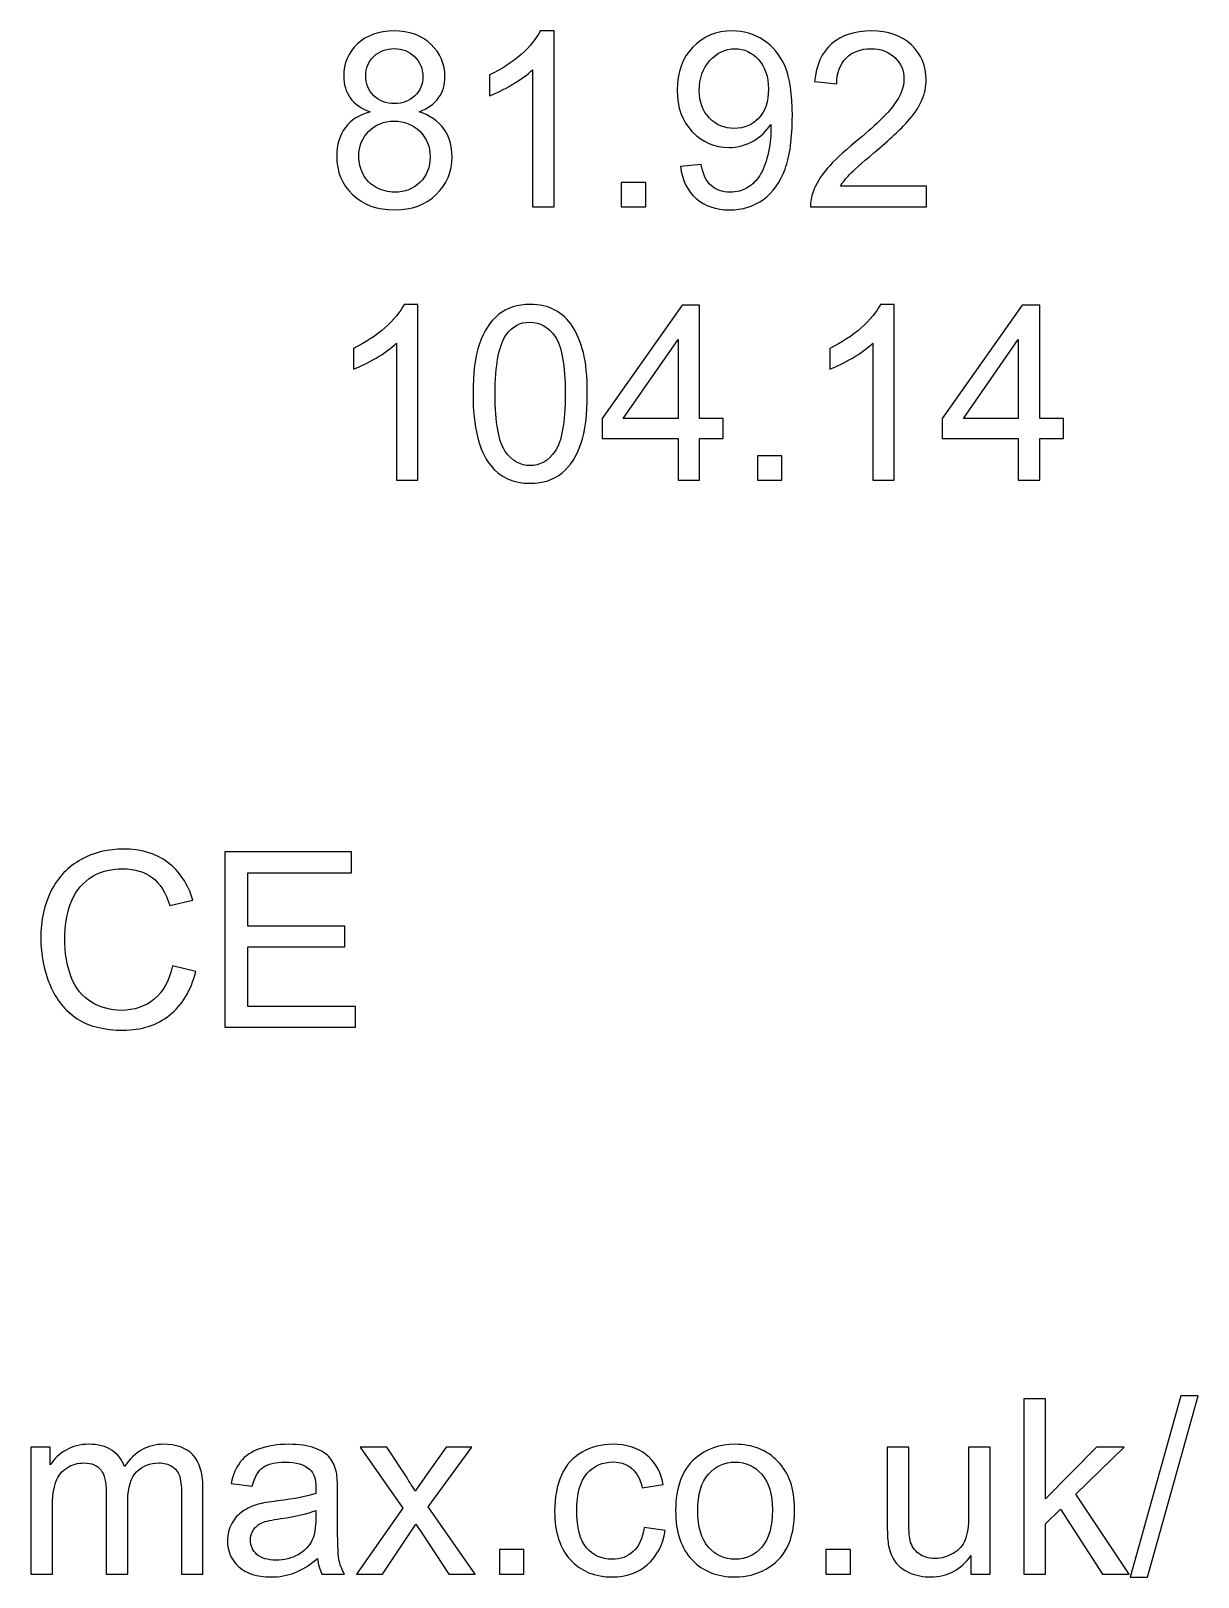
# Model space of a CAD drawing. Header units: centimetres. Extents: x -55.7 to 42.9, y -35.5 to -4.3.
# Drawn here: x -47.17 to -41.12, y -35.23 to -27.2 of the extents above; entities that cross this region are included whole.
import ezdxf

# ---------------------------------------------------------------- set-up
doc = ezdxf.new("R2010")
doc.units = ezdxf.units.CM
doc.header["$MEASUREMENT"] = 0
doc.layers.add('Layer 1', color=7, linetype='Continuous')

msp = doc.modelspace()

# ---------------------------------------------------------------- linework, layer by layer
at = {"layer": 'Layer 1', "color": 250}
for points, knots in [([(-45.41194, -27.62292), (-45.4583, -27.60598), (-45.49259, -27.58185), (-45.51502, -27.55032), (-45.51502, -27.55032), (-45.53725, -27.51899), (-45.54847, -27.48131), (-45.54847, -27.4375), (-45.54847, -27.4375), (-45.54847, -27.37125), (-45.52476, -27.31579), (-45.47713, -27.2707), (-45.47713, -27.2707), (-45.42951, -27.22562), (-45.36643, -27.20297), (-45.28748, -27.20297), (-45.28748, -27.20297), (-45.20811, -27.20297), (-45.14418, -27.22604), (-45.09571, -27.27219), (-45.09571, -27.27219), (-45.04745, -27.31833), (-45.02332, -27.37442), (-45.02332, -27.44067), (-45.02332, -27.44067), (-45.02332, -27.48279), (-45.03433, -27.51941), (-45.05634, -27.55074), (-45.05634, -27.55074), (-45.07857, -27.58185), (-45.11201, -27.60598), (-45.15709, -27.62292), (-45.15709, -27.62292), (-45.10143, -27.64112), (-45.05888, -27.67033), (-45.02967, -27.71097), (-45.02967, -27.71097), (-45.00067, -27.7514), (-44.98607, -27.79987), (-44.98607, -27.85596), (-44.98607, -27.85596), (-44.98607, -27.93386), (-45.01358, -27.99905), (-45.06841, -28.05197), (-45.06841, -28.05197), (-45.12344, -28.10488), (-45.19583, -28.13134), (-45.28558, -28.13134), (-45.28558, -28.13134), (-45.37532, -28.13134), (-45.4475, -28.10488), (-45.50253, -28.05175), (-45.50253, -28.05175), (-45.55757, -27.99863), (-45.58508, -27.93237), (-45.58508, -27.853), (-45.58508, -27.853), (-45.58508, -27.79394), (-45.57006, -27.74441), (-45.54, -27.70441), (-45.54, -27.70441), (-45.51015, -27.66462), (-45.4674, -27.63731), (-45.41194, -27.62292)], [0, 0, 0, 0, 0.0625, 0.0625, 0.0625, 0.0625, 0.125, 0.125, 0.125, 0.125, 0.1875, 0.1875, 0.1875, 0.1875, 0.25, 0.25, 0.25, 0.25, 0.3125, 0.3125, 0.3125, 0.3125, 0.375, 0.375, 0.375, 0.375, 0.4375, 0.4375, 0.4375, 0.4375, 0.5, 0.5, 0.5, 0.5, 0.5625, 0.5625, 0.5625, 0.5625, 0.625, 0.625, 0.625, 0.625, 0.6875, 0.6875, 0.6875, 0.6875, 0.75, 0.75, 0.75, 0.75, 0.8125, 0.8125, 0.8125, 0.8125, 0.875, 0.875, 0.875, 0.875, 0.9375, 0.9375, 0.9375, 0.9375, 1, 1, 1, 1]), ([(-44.45711, -28.11589), (-44.45711, -28.11589), (-44.56866, -28.11589), (-44.56866, -28.11589), (-44.56866, -28.11589), (-44.56866, -28.11589), (-44.56866, -27.40469), (-44.56866, -27.40469), (-44.56866, -27.40469), (-44.59554, -27.4303), (-44.63068, -27.45591), (-44.67428, -27.48152), (-44.67428, -27.48152), (-44.7181, -27.50714), (-44.75726, -27.5264), (-44.79197, -27.5391), (-44.79197, -27.5391), (-44.79197, -27.5391), (-44.79197, -27.43136), (-44.79197, -27.43136), (-44.79197, -27.43136), (-44.72953, -27.40194), (-44.67492, -27.36638), (-44.62814, -27.32468), (-44.62814, -27.32468), (-44.58157, -27.28277), (-44.54834, -27.24234), (-44.52887, -27.20297), (-44.52887, -27.20297), (-44.52887, -27.20297), (-44.45711, -27.20297), (-44.45711, -27.20297), (-44.45711, -27.20297), (-44.45711, -27.20297), (-44.45711, -28.11589), (-44.45711, -28.11589)], [0, 0, 0, 0, 0.1111111, 0.1111111, 0.1111111, 0.1111111, 0.2222222, 0.2222222, 0.2222222, 0.2222222, 0.3333333, 0.3333333, 0.3333333, 0.3333333, 0.4444444, 0.4444444, 0.4444444, 0.4444444, 0.5555556, 0.5555556, 0.5555556, 0.5555556, 0.6666667, 0.6666667, 0.6666667, 0.6666667, 0.7777778, 0.7777778, 0.7777778, 0.7777778, 0.8888889, 0.8888889, 0.8888889, 0.8888889, 1, 1, 1, 1]), ([(-43.80158, -27.9057), (-43.80158, -27.9057), (-43.69427, -27.89576), (-43.69427, -27.89576), (-43.69427, -27.89576), (-43.68517, -27.94613), (-43.66781, -27.98275), (-43.6422, -28.00561), (-43.6422, -28.00561), (-43.61659, -28.02826), (-43.58378, -28.03969), (-43.54356, -28.03969), (-43.54356, -28.03969), (-43.50927, -28.03969), (-43.47921, -28.03186), (-43.45339, -28.01598), (-43.45339, -28.01598), (-43.42757, -28.00032), (-43.4064, -27.97936), (-43.38989, -27.95312), (-43.38989, -27.95312), (-43.37317, -27.92687), (-43.35941, -27.89131), (-43.34819, -27.84686), (-43.34819, -27.84686), (-43.33719, -27.8022), (-43.33147, -27.75669), (-43.33147, -27.71034), (-43.33147, -27.71034), (-43.33147, -27.70547), (-43.33168, -27.69785), (-43.33211, -27.68811), (-43.33211, -27.68811), (-43.35454, -27.72346), (-43.38502, -27.75246), (-43.42355, -27.77447), (-43.42355, -27.77447), (-43.46228, -27.7967), (-43.50419, -27.8077), (-43.54906, -27.8077), (-43.54906, -27.8077), (-43.62442, -27.8077), (-43.68813, -27.7804), (-43.7402, -27.72579), (-43.7402, -27.72579), (-43.79227, -27.67118), (-43.8183, -27.59942), (-43.8183, -27.5101), (-43.8183, -27.5101), (-43.8183, -27.41781), (-43.79121, -27.34373), (-43.73681, -27.28743), (-43.73681, -27.28743), (-43.68241, -27.23112), (-43.61426, -27.20297), (-43.53234, -27.20297), (-43.53234, -27.20297), (-43.47329, -27.20297), (-43.41931, -27.21906), (-43.37021, -27.25081), (-43.37021, -27.25081), (-43.32131, -27.28256), (-43.28406, -27.32807), (-43.25866, -27.38691), (-43.25866, -27.38691), (-43.23326, -27.44575), (-43.22056, -27.53105), (-43.22056, -27.64281), (-43.22056, -27.64281), (-43.22056, -27.75881), (-43.23305, -27.85131), (-43.25823, -27.92031), (-43.25823, -27.92031), (-43.28363, -27.9891), (-43.3211, -28.04138), (-43.37084, -28.07737), (-43.37084, -28.07737), (-43.42079, -28.11335), (-43.479, -28.13134), (-43.5461, -28.13134), (-43.5461, -28.13134), (-43.61722, -28.13134), (-43.67522, -28.11166), (-43.7203, -28.07207), (-43.7203, -28.07207), (-43.76539, -28.0327), (-43.79248, -27.97725), (-43.80158, -27.9057)], [0, 0, 0, 0, 0.0454545, 0.0454545, 0.0454545, 0.0454545, 0.0909091, 0.0909091, 0.0909091, 0.0909091, 0.1363636, 0.1363636, 0.1363636, 0.1363636, 0.1818182, 0.1818182, 0.1818182, 0.1818182, 0.2272727, 0.2272727, 0.2272727, 0.2272727, 0.2727273, 0.2727273, 0.2727273, 0.2727273, 0.3181818, 0.3181818, 0.3181818, 0.3181818, 0.3636364, 0.3636364, 0.3636364, 0.3636364, 0.4090909, 0.4090909, 0.4090909, 0.4090909, 0.4545455, 0.4545455, 0.4545455, 0.4545455, 0.5, 0.5, 0.5, 0.5, 0.5454545, 0.5454545, 0.5454545, 0.5454545, 0.5909091, 0.5909091, 0.5909091, 0.5909091, 0.6363636, 0.6363636, 0.6363636, 0.6363636, 0.6818182, 0.6818182, 0.6818182, 0.6818182, 0.7272727, 0.7272727, 0.7272727, 0.7272727, 0.7727273, 0.7727273, 0.7727273, 0.7727273, 0.8181818, 0.8181818, 0.8181818, 0.8181818, 0.8636364, 0.8636364, 0.8636364, 0.8636364, 0.9090909, 0.9090909, 0.9090909, 0.9090909, 0.9545455, 0.9545455, 0.9545455, 0.9545455, 1, 1, 1, 1]), ([(-42.52523, -28.00857), (-42.52523, -28.00857), (-42.52523, -28.11589), (-42.52523, -28.11589), (-42.52523, -28.11589), (-42.52523, -28.11589), (-43.12616, -28.11589), (-43.12616, -28.11589), (-43.12616, -28.11589), (-43.127, -28.08901), (-43.12277, -28.06318), (-43.11324, -28.03842), (-43.11324, -28.03842), (-43.098, -27.99736), (-43.07345, -27.95714), (-43.0398, -27.91735), (-43.0398, -27.91735), (-43.00593, -27.87776), (-42.95725, -27.83183), (-42.89375, -27.77976), (-42.89375, -27.77976), (-42.7949, -27.69869), (-42.72801, -27.63456), (-42.6933, -27.58715), (-42.6933, -27.58715), (-42.65858, -27.53994), (-42.64123, -27.49507), (-42.64123, -27.45295), (-42.64123, -27.45295), (-42.64123, -27.40871), (-42.6571, -27.37146), (-42.68864, -27.34098), (-42.68864, -27.34098), (-42.72039, -27.31071), (-42.76167, -27.29547), (-42.81247, -27.29547), (-42.81247, -27.29547), (-42.86623, -27.29547), (-42.9092, -27.31156), (-42.94137, -27.34394), (-42.94137, -27.34394), (-42.97376, -27.37611), (-42.99005, -27.42078), (-42.99048, -27.47771), (-42.99048, -27.47771), (-42.99048, -27.47771), (-43.1052, -27.46607), (-43.1052, -27.46607), (-43.1052, -27.46607), (-43.09737, -27.38035), (-43.06774, -27.31515), (-43.01651, -27.27028), (-43.01651, -27.27028), (-42.96529, -27.22541), (-42.89629, -27.20297), (-42.80993, -27.20297), (-42.80993, -27.20297), (-42.72272, -27.20297), (-42.65372, -27.22731), (-42.60292, -27.27557), (-42.60292, -27.27557), (-42.5519, -27.32404), (-42.5265, -27.38395), (-42.5265, -27.45549), (-42.5265, -27.45549), (-42.5265, -27.4919), (-42.53391, -27.52767), (-42.54894, -27.5628), (-42.54894, -27.5628), (-42.56376, -27.59794), (-42.58852, -27.63498), (-42.62302, -27.67372), (-42.62302, -27.67372), (-42.65753, -27.71266), (-42.71489, -27.766), (-42.79511, -27.83374), (-42.79511, -27.83374), (-42.862, -27.89004), (-42.90496, -27.92814), (-42.92401, -27.94825), (-42.92401, -27.94825), (-42.94306, -27.96815), (-42.95873, -27.98825), (-42.97122, -28.00857), (-42.97122, -28.00857), (-42.97122, -28.00857), (-42.52523, -28.00857), (-42.52523, -28.00857)], [0, 0, 0, 0, 0.0454545, 0.0454545, 0.0454545, 0.0454545, 0.0909091, 0.0909091, 0.0909091, 0.0909091, 0.1363636, 0.1363636, 0.1363636, 0.1363636, 0.1818182, 0.1818182, 0.1818182, 0.1818182, 0.2272727, 0.2272727, 0.2272727, 0.2272727, 0.2727273, 0.2727273, 0.2727273, 0.2727273, 0.3181818, 0.3181818, 0.3181818, 0.3181818, 0.3636364, 0.3636364, 0.3636364, 0.3636364, 0.4090909, 0.4090909, 0.4090909, 0.4090909, 0.4545455, 0.4545455, 0.4545455, 0.4545455, 0.5, 0.5, 0.5, 0.5, 0.5454545, 0.5454545, 0.5454545, 0.5454545, 0.5909091, 0.5909091, 0.5909091, 0.5909091, 0.6363636, 0.6363636, 0.6363636, 0.6363636, 0.6818182, 0.6818182, 0.6818182, 0.6818182, 0.7272727, 0.7272727, 0.7272727, 0.7272727, 0.7727273, 0.7727273, 0.7727273, 0.7727273, 0.8181818, 0.8181818, 0.8181818, 0.8181818, 0.8636364, 0.8636364, 0.8636364, 0.8636364, 0.9090909, 0.9090909, 0.9090909, 0.9090909, 0.9545455, 0.9545455, 0.9545455, 0.9545455, 1, 1, 1, 1]), ([(-45.43438, -27.43369), (-45.43438, -27.47666), (-45.42041, -27.51179), (-45.39289, -27.5391), (-45.39289, -27.5391), (-45.36516, -27.5664), (-45.32918, -27.58016), (-45.28494, -27.58016), (-45.28494, -27.58016), (-45.24197, -27.58016), (-45.20662, -27.56661), (-45.17911, -27.53952), (-45.17911, -27.53952), (-45.15159, -27.51243), (-45.13804, -27.4792), (-45.13804, -27.44004), (-45.13804, -27.44004), (-45.13804, -27.39897), (-45.15201, -27.36468), (-45.18038, -27.33674), (-45.18038, -27.33674), (-45.20874, -27.3088), (-45.24388, -27.29483), (-45.28621, -27.29483), (-45.28621, -27.29483), (-45.32876, -27.29483), (-45.3641, -27.30859), (-45.39226, -27.33569), (-45.39226, -27.33569), (-45.42041, -27.36299), (-45.43438, -27.3958), (-45.43438, -27.43369)], [0, 0, 0, 0, 0.125, 0.125, 0.125, 0.125, 0.25, 0.25, 0.25, 0.25, 0.375, 0.375, 0.375, 0.375, 0.5, 0.5, 0.5, 0.5, 0.625, 0.625, 0.625, 0.625, 0.75, 0.75, 0.75, 0.75, 0.875, 0.875, 0.875, 0.875, 1, 1, 1, 1]), ([(-43.34459, -27.50438), (-43.34459, -27.44046), (-43.36153, -27.38945), (-43.39561, -27.35198), (-43.39561, -27.35198), (-43.4299, -27.31431), (-43.47075, -27.29547), (-43.5188, -27.29547), (-43.5188, -27.29547), (-43.56833, -27.29547), (-43.61151, -27.31579), (-43.64834, -27.35622), (-43.64834, -27.35622), (-43.68517, -27.39686), (-43.70358, -27.44935), (-43.70358, -27.5137), (-43.70358, -27.5137), (-43.70358, -27.57169), (-43.68601, -27.61868), (-43.65109, -27.65488), (-43.65109, -27.65488), (-43.61616, -27.69107), (-43.57319, -27.70907), (-43.52197, -27.70907), (-43.52197, -27.70907), (-43.47011, -27.70907), (-43.42778, -27.69107), (-43.39455, -27.65488), (-43.39455, -27.65488), (-43.3611, -27.61868), (-43.34459, -27.56852), (-43.34459, -27.50438)], [0, 0, 0, 0, 0.125, 0.125, 0.125, 0.125, 0.25, 0.25, 0.25, 0.25, 0.375, 0.375, 0.375, 0.375, 0.5, 0.5, 0.5, 0.5, 0.625, 0.625, 0.625, 0.625, 0.75, 0.75, 0.75, 0.75, 0.875, 0.875, 0.875, 0.875, 1, 1, 1, 1]), ([(-45.47036, -27.85363), (-45.47036, -27.88538), (-45.46274, -27.91629), (-45.44771, -27.94592), (-45.44771, -27.94592), (-45.43268, -27.97577), (-45.41025, -27.99884), (-45.3804, -28.01514), (-45.3804, -28.01514), (-45.35056, -28.03143), (-45.3186, -28.03969), (-45.28431, -28.03969), (-45.28431, -28.03969), (-45.23097, -28.03969), (-45.18694, -28.02254), (-45.15223, -27.98804), (-45.15223, -27.98804), (-45.11751, -27.95375), (-45.10016, -27.91015), (-45.10016, -27.85723), (-45.10016, -27.85723), (-45.10016, -27.80347), (-45.11794, -27.75902), (-45.15371, -27.72388), (-45.15371, -27.72388), (-45.18948, -27.68875), (-45.23435, -27.67118), (-45.28812, -27.67118), (-45.28812, -27.67118), (-45.34061, -27.67118), (-45.384, -27.68853), (-45.4185, -27.72325), (-45.4185, -27.72325), (-45.453, -27.75817), (-45.47036, -27.80156), (-45.47036, -27.85363)], [0, 0, 0, 0, 0.1111111, 0.1111111, 0.1111111, 0.1111111, 0.2222222, 0.2222222, 0.2222222, 0.2222222, 0.3333333, 0.3333333, 0.3333333, 0.3333333, 0.4444444, 0.4444444, 0.4444444, 0.4444444, 0.5555556, 0.5555556, 0.5555556, 0.5555556, 0.6666667, 0.6666667, 0.6666667, 0.6666667, 0.7777778, 0.7777778, 0.7777778, 0.7777778, 0.8888889, 0.8888889, 0.8888889, 0.8888889, 1, 1, 1, 1]), ([(-44.1085, -28.11589), (-44.1085, -28.11589), (-44.1085, -27.98868), (-44.1085, -27.98868), (-44.1085, -27.98868), (-44.1085, -27.98868), (-43.98129, -27.98868), (-43.98129, -27.98868), (-43.98129, -27.98868), (-43.98129, -27.98868), (-43.98129, -28.11589), (-43.98129, -28.11589), (-43.98129, -28.11589), (-43.98129, -28.11589), (-44.1085, -28.11589), (-44.1085, -28.11589)], [0, 0, 0, 0, 0.25, 0.25, 0.25, 0.25, 0.5, 0.5, 0.5, 0.5, 0.75, 0.75, 0.75, 0.75, 1, 1, 1, 1]), ([(-45.16344, -29.53469), (-45.16344, -29.53469), (-45.27499, -29.53469), (-45.27499, -29.53469), (-45.27499, -29.53469), (-45.27499, -29.53469), (-45.27499, -28.82349), (-45.27499, -28.82349), (-45.27499, -28.82349), (-45.30187, -28.8491), (-45.33701, -28.87471), (-45.38061, -28.90032), (-45.38061, -28.90032), (-45.42443, -28.92594), (-45.46359, -28.9452), (-45.4983, -28.9579), (-45.4983, -28.9579), (-45.4983, -28.9579), (-45.4983, -28.85016), (-45.4983, -28.85016), (-45.4983, -28.85016), (-45.43586, -28.82074), (-45.38125, -28.78518), (-45.33447, -28.74348), (-45.33447, -28.74348), (-45.2879, -28.70157), (-45.25467, -28.66114), (-45.2352, -28.62177), (-45.2352, -28.62177), (-45.2352, -28.62177), (-45.16344, -28.62177), (-45.16344, -28.62177), (-45.16344, -28.62177), (-45.16344, -28.62177), (-45.16344, -29.53469), (-45.16344, -29.53469)], [0, 0, 0, 0, 0.1111111, 0.1111111, 0.1111111, 0.1111111, 0.2222222, 0.2222222, 0.2222222, 0.2222222, 0.3333333, 0.3333333, 0.3333333, 0.3333333, 0.4444444, 0.4444444, 0.4444444, 0.4444444, 0.5555556, 0.5555556, 0.5555556, 0.5555556, 0.6666667, 0.6666667, 0.6666667, 0.6666667, 0.7777778, 0.7777778, 0.7777778, 0.7777778, 0.8888889, 0.8888889, 0.8888889, 0.8888889, 1, 1, 1, 1]), ([(-44.87748, -29.08638), (-44.87748, -28.97885), (-44.86648, -28.89228), (-44.84425, -28.82688), (-44.84425, -28.82688), (-44.82224, -28.76126), (-44.78922, -28.71067), (-44.74562, -28.67511), (-44.74562, -28.67511), (-44.70201, -28.63955), (-44.64719, -28.62177), (-44.58115, -28.62177), (-44.58115, -28.62177), (-44.53226, -28.62177), (-44.4895, -28.63172), (-44.45267, -28.6514), (-44.45267, -28.6514), (-44.41584, -28.67088), (-44.38557, -28.69924), (-44.36144, -28.73628), (-44.36144, -28.73628), (-44.33752, -28.77332), (-44.31868, -28.81841), (-44.30514, -28.87154), (-44.30514, -28.87154), (-44.29138, -28.92467), (-44.28461, -28.99621), (-44.28461, -29.08638), (-44.28461, -29.08638), (-44.28461, -29.19306), (-44.29561, -29.279), (-44.31741, -29.34461), (-44.31741, -29.34461), (-44.33943, -29.41023), (-44.37224, -29.46082), (-44.41584, -29.49659), (-44.41584, -29.49659), (-44.45944, -29.53236), (-44.51448, -29.55014), (-44.58115, -29.55014), (-44.58115, -29.55014), (-44.66878, -29.55014), (-44.73757, -29.51881), (-44.78753, -29.45595), (-44.78753, -29.45595), (-44.84743, -29.38038), (-44.87748, -29.25698), (-44.87748, -29.08638)], [0, 0, 0, 0, 0.0833333, 0.0833333, 0.0833333, 0.0833333, 0.1666667, 0.1666667, 0.1666667, 0.1666667, 0.25, 0.25, 0.25, 0.25, 0.3333333, 0.3333333, 0.3333333, 0.3333333, 0.4166667, 0.4166667, 0.4166667, 0.4166667, 0.5, 0.5, 0.5, 0.5, 0.5833333, 0.5833333, 0.5833333, 0.5833333, 0.6666667, 0.6666667, 0.6666667, 0.6666667, 0.75, 0.75, 0.75, 0.75, 0.8333333, 0.8333333, 0.8333333, 0.8333333, 0.9166667, 0.9166667, 0.9166667, 0.9166667, 1, 1, 1, 1]), ([(-43.81344, -29.53469), (-43.81344, -29.53469), (-43.81344, -29.3171), (-43.81344, -29.3171), (-43.81344, -29.3171), (-43.81344, -29.3171), (-44.20777, -29.3171), (-44.20777, -29.3171), (-44.20777, -29.3171), (-44.20777, -29.3171), (-44.20777, -29.21465), (-44.20777, -29.21465), (-44.20777, -29.21465), (-44.20777, -29.21465), (-43.79291, -28.62558), (-43.79291, -28.62558), (-43.79291, -28.62558), (-43.79291, -28.62558), (-43.70168, -28.62558), (-43.70168, -28.62558), (-43.70168, -28.62558), (-43.70168, -28.62558), (-43.70168, -29.21465), (-43.70168, -29.21465), (-43.70168, -29.21465), (-43.70168, -29.21465), (-43.57891, -29.21465), (-43.57891, -29.21465), (-43.57891, -29.21465), (-43.57891, -29.21465), (-43.57891, -29.3171), (-43.57891, -29.3171), (-43.57891, -29.3171), (-43.57891, -29.3171), (-43.70168, -29.3171), (-43.70168, -29.3171), (-43.70168, -29.3171), (-43.70168, -29.3171), (-43.70168, -29.53469), (-43.70168, -29.53469), (-43.70168, -29.53469), (-43.70168, -29.53469), (-43.81344, -29.53469), (-43.81344, -29.53469)], [0, 0, 0, 0, 0.0909091, 0.0909091, 0.0909091, 0.0909091, 0.1818182, 0.1818182, 0.1818182, 0.1818182, 0.2727273, 0.2727273, 0.2727273, 0.2727273, 0.3636364, 0.3636364, 0.3636364, 0.3636364, 0.4545455, 0.4545455, 0.4545455, 0.4545455, 0.5454545, 0.5454545, 0.5454545, 0.5454545, 0.6363636, 0.6363636, 0.6363636, 0.6363636, 0.7272727, 0.7272727, 0.7272727, 0.7272727, 0.8181818, 0.8181818, 0.8181818, 0.8181818, 0.9090909, 0.9090909, 0.9090909, 0.9090909, 1, 1, 1, 1]), ([(-42.6916, -29.53469), (-42.6916, -29.53469), (-42.80315, -29.53469), (-42.80315, -29.53469), (-42.80315, -29.53469), (-42.80315, -29.53469), (-42.80315, -28.82349), (-42.80315, -28.82349), (-42.80315, -28.82349), (-42.83003, -28.8491), (-42.86517, -28.87471), (-42.90877, -28.90032), (-42.90877, -28.90032), (-42.95259, -28.92594), (-42.99175, -28.9452), (-43.02646, -28.9579), (-43.02646, -28.9579), (-43.02646, -28.9579), (-43.02646, -28.85016), (-43.02646, -28.85016), (-43.02646, -28.85016), (-42.96402, -28.82074), (-42.90941, -28.78518), (-42.86263, -28.74348), (-42.86263, -28.74348), (-42.81606, -28.70157), (-42.78283, -28.66114), (-42.76336, -28.62177), (-42.76336, -28.62177), (-42.76336, -28.62177), (-42.6916, -28.62177), (-42.6916, -28.62177), (-42.6916, -28.62177), (-42.6916, -28.62177), (-42.6916, -29.53469), (-42.6916, -29.53469)], [0, 0, 0, 0, 0.1111111, 0.1111111, 0.1111111, 0.1111111, 0.2222222, 0.2222222, 0.2222222, 0.2222222, 0.3333333, 0.3333333, 0.3333333, 0.3333333, 0.4444444, 0.4444444, 0.4444444, 0.4444444, 0.5555556, 0.5555556, 0.5555556, 0.5555556, 0.6666667, 0.6666667, 0.6666667, 0.6666667, 0.7777778, 0.7777778, 0.7777778, 0.7777778, 0.8888889, 0.8888889, 0.8888889, 0.8888889, 1, 1, 1, 1]), ([(-42.04793, -29.53469), (-42.04793, -29.53469), (-42.04793, -29.3171), (-42.04793, -29.3171), (-42.04793, -29.3171), (-42.04793, -29.3171), (-42.44226, -29.3171), (-42.44226, -29.3171), (-42.44226, -29.3171), (-42.44226, -29.3171), (-42.44226, -29.21465), (-42.44226, -29.21465), (-42.44226, -29.21465), (-42.44226, -29.21465), (-42.0274, -28.62558), (-42.0274, -28.62558), (-42.0274, -28.62558), (-42.0274, -28.62558), (-41.93617, -28.62558), (-41.93617, -28.62558), (-41.93617, -28.62558), (-41.93617, -28.62558), (-41.93617, -29.21465), (-41.93617, -29.21465), (-41.93617, -29.21465), (-41.93617, -29.21465), (-41.8134, -29.21465), (-41.8134, -29.21465), (-41.8134, -29.21465), (-41.8134, -29.21465), (-41.8134, -29.3171), (-41.8134, -29.3171), (-41.8134, -29.3171), (-41.8134, -29.3171), (-41.93617, -29.3171), (-41.93617, -29.3171), (-41.93617, -29.3171), (-41.93617, -29.3171), (-41.93617, -29.53469), (-41.93617, -29.53469), (-41.93617, -29.53469), (-41.93617, -29.53469), (-42.04793, -29.53469), (-42.04793, -29.53469)], [0, 0, 0, 0, 0.0909091, 0.0909091, 0.0909091, 0.0909091, 0.1818182, 0.1818182, 0.1818182, 0.1818182, 0.2727273, 0.2727273, 0.2727273, 0.2727273, 0.3636364, 0.3636364, 0.3636364, 0.3636364, 0.4545455, 0.4545455, 0.4545455, 0.4545455, 0.5454545, 0.5454545, 0.5454545, 0.5454545, 0.6363636, 0.6363636, 0.6363636, 0.6363636, 0.7272727, 0.7272727, 0.7272727, 0.7272727, 0.8181818, 0.8181818, 0.8181818, 0.8181818, 0.9090909, 0.9090909, 0.9090909, 0.9090909, 1, 1, 1, 1]), ([(-44.76276, -29.08638), (-44.76276, -29.2356), (-44.74519, -29.33488), (-44.71027, -29.38441), (-44.71027, -29.38441), (-44.67534, -29.43372), (-44.63237, -29.45849), (-44.58115, -29.45849), (-44.58115, -29.45849), (-44.52972, -29.45849), (-44.48675, -29.43351), (-44.45182, -29.38398), (-44.45182, -29.38398), (-44.4169, -29.33445), (-44.39933, -29.23518), (-44.39933, -29.08638), (-44.39933, -29.08638), (-44.39933, -28.93673), (-44.4169, -28.83725), (-44.45182, -28.78814), (-44.45182, -28.78814), (-44.48675, -28.73882), (-44.53014, -28.71427), (-44.58221, -28.71427), (-44.58221, -28.71427), (-44.63364, -28.71427), (-44.6745, -28.73607), (-44.70519, -28.77946), (-44.70519, -28.77946), (-44.7435, -28.83471), (-44.76276, -28.93715), (-44.76276, -29.08638)], [0, 0, 0, 0, 0.125, 0.125, 0.125, 0.125, 0.25, 0.25, 0.25, 0.25, 0.375, 0.375, 0.375, 0.375, 0.5, 0.5, 0.5, 0.5, 0.625, 0.625, 0.625, 0.625, 0.75, 0.75, 0.75, 0.75, 0.875, 0.875, 0.875, 0.875, 1, 1, 1, 1]), ([(-43.81344, -29.21465), (-43.81344, -29.21465), (-43.81344, -28.80486), (-43.81344, -28.80486), (-43.81344, -28.80486), (-43.81344, -28.80486), (-44.09792, -29.21465), (-44.09792, -29.21465), (-44.09792, -29.21465), (-44.09792, -29.21465), (-43.81344, -29.21465), (-43.81344, -29.21465)], [0, 0, 0, 0, 0.3333333, 0.3333333, 0.3333333, 0.3333333, 0.6666667, 0.6666667, 0.6666667, 0.6666667, 1, 1, 1, 1]), ([(-42.04793, -29.21465), (-42.04793, -29.21465), (-42.04793, -28.80486), (-42.04793, -28.80486), (-42.04793, -28.80486), (-42.04793, -28.80486), (-42.33241, -29.21465), (-42.33241, -29.21465), (-42.33241, -29.21465), (-42.33241, -29.21465), (-42.04793, -29.21465), (-42.04793, -29.21465)], [0, 0, 0, 0, 0.3333333, 0.3333333, 0.3333333, 0.3333333, 0.6666667, 0.6666667, 0.6666667, 0.6666667, 1, 1, 1, 1]), ([(-43.40217, -29.53469), (-43.40217, -29.53469), (-43.40217, -29.40748), (-43.40217, -29.40748), (-43.40217, -29.40748), (-43.40217, -29.40748), (-43.27496, -29.40748), (-43.27496, -29.40748), (-43.27496, -29.40748), (-43.27496, -29.40748), (-43.27496, -29.53469), (-43.27496, -29.53469), (-43.27496, -29.53469), (-43.27496, -29.53469), (-43.40217, -29.53469), (-43.40217, -29.53469)], [0, 0, 0, 0, 0.25, 0.25, 0.25, 0.25, 0.5, 0.5, 0.5, 0.5, 0.75, 0.75, 0.75, 0.75, 1, 1, 1, 1]), ([(-46.43705, -32.05352), (-46.43705, -32.05352), (-46.31661, -32.084), (-46.31661, -32.084), (-46.31661, -32.084), (-46.3418, -32.18264), (-46.38731, -32.25799), (-46.45271, -32.31006), (-46.45271, -32.31006), (-46.51833, -32.36192), (-46.59834, -32.38774), (-46.69317, -32.38774), (-46.69317, -32.38774), (-46.79117, -32.38774), (-46.87076, -32.36784), (-46.93214, -32.32805), (-46.93214, -32.32805), (-46.99352, -32.28805), (-47.0403, -32.23026), (-47.07226, -32.1547), (-47.07226, -32.1547), (-47.10422, -32.07892), (-47.12031, -31.99764), (-47.12031, -31.91086), (-47.12031, -31.91086), (-47.12031, -31.81624), (-47.10232, -31.73369), (-47.06612, -31.66321), (-47.06612, -31.66321), (-47.02993, -31.59272), (-46.97849, -31.53917), (-46.91161, -31.50255), (-46.91161, -31.50255), (-46.84493, -31.46593), (-46.77148, -31.44773), (-46.69126, -31.44773), (-46.69126, -31.44773), (-46.60025, -31.44773), (-46.52383, -31.4708), (-46.46182, -31.51716), (-46.46182, -31.51716), (-46.3998, -31.56351), (-46.35662, -31.62849), (-46.33228, -31.71252), (-46.33228, -31.71252), (-46.33228, -31.71252), (-46.4506, -31.74046), (-46.4506, -31.74046), (-46.4506, -31.74046), (-46.47176, -31.67421), (-46.50224, -31.62616), (-46.54246, -31.5959), (-46.54246, -31.5959), (-46.58247, -31.56563), (-46.63284, -31.5506), (-46.6938, -31.5506), (-46.6938, -31.5506), (-46.76365, -31.5506), (-46.82186, -31.56732), (-46.86885, -31.60076), (-46.86885, -31.60076), (-46.91584, -31.63442), (-46.94886, -31.67929), (-46.9677, -31.73581), (-46.9677, -31.73581), (-46.98675, -31.79211), (-46.99627, -31.85032), (-46.99627, -31.91022), (-46.99627, -31.91022), (-46.99627, -31.98769), (-46.98506, -32.055), (-46.96262, -32.11279), (-46.96262, -32.11279), (-46.93997, -32.17036), (-46.90505, -32.21354), (-46.85742, -32.24211), (-46.85742, -32.24211), (-46.8098, -32.27069), (-46.75836, -32.28487), (-46.7029, -32.28487), (-46.7029, -32.28487), (-46.63559, -32.28487), (-46.57866, -32.2654), (-46.53188, -32.22666), (-46.53188, -32.22666), (-46.4851, -32.18772), (-46.45356, -32.12993), (-46.43705, -32.05352)], [0, 0, 0, 0, 0.0454545, 0.0454545, 0.0454545, 0.0454545, 0.0909091, 0.0909091, 0.0909091, 0.0909091, 0.1363636, 0.1363636, 0.1363636, 0.1363636, 0.1818182, 0.1818182, 0.1818182, 0.1818182, 0.2272727, 0.2272727, 0.2272727, 0.2272727, 0.2727273, 0.2727273, 0.2727273, 0.2727273, 0.3181818, 0.3181818, 0.3181818, 0.3181818, 0.3636364, 0.3636364, 0.3636364, 0.3636364, 0.4090909, 0.4090909, 0.4090909, 0.4090909, 0.4545455, 0.4545455, 0.4545455, 0.4545455, 0.5, 0.5, 0.5, 0.5, 0.5454545, 0.5454545, 0.5454545, 0.5454545, 0.5909091, 0.5909091, 0.5909091, 0.5909091, 0.6363636, 0.6363636, 0.6363636, 0.6363636, 0.6818182, 0.6818182, 0.6818182, 0.6818182, 0.7272727, 0.7272727, 0.7272727, 0.7272727, 0.7727273, 0.7727273, 0.7727273, 0.7727273, 0.8181818, 0.8181818, 0.8181818, 0.8181818, 0.8636364, 0.8636364, 0.8636364, 0.8636364, 0.9090909, 0.9090909, 0.9090909, 0.9090909, 0.9545455, 0.9545455, 0.9545455, 0.9545455, 1, 1, 1, 1]), ([(-46.16591, -32.37229), (-46.16591, -32.37229), (-46.16591, -31.46318), (-46.16591, -31.46318), (-46.16591, -31.46318), (-46.16591, -31.46318), (-45.50868, -31.46318), (-45.50868, -31.46318), (-45.50868, -31.46318), (-45.50868, -31.46318), (-45.50868, -31.5705), (-45.50868, -31.5705), (-45.50868, -31.5705), (-45.50868, -31.5705), (-46.04568, -31.5705), (-46.04568, -31.5705), (-46.04568, -31.5705), (-46.04568, -31.5705), (-46.04568, -31.84884), (-46.04568, -31.84884), (-46.04568, -31.84884), (-46.04568, -31.84884), (-45.54276, -31.84884), (-45.54276, -31.84884), (-45.54276, -31.84884), (-45.54276, -31.84884), (-45.54276, -31.95552), (-45.54276, -31.95552), (-45.54276, -31.95552), (-45.54276, -31.95552), (-46.04568, -31.95552), (-46.04568, -31.95552), (-46.04568, -31.95552), (-46.04568, -31.95552), (-46.04568, -32.26497), (-46.04568, -32.26497), (-46.04568, -32.26497), (-46.04568, -32.26497), (-45.48752, -32.26497), (-45.48752, -32.26497), (-45.48752, -32.26497), (-45.48752, -32.26497), (-45.48752, -32.37229), (-45.48752, -32.37229), (-45.48752, -32.37229), (-45.48752, -32.37229), (-46.16591, -32.37229), (-46.16591, -32.37229)], [0, 0, 0, 0, 0.0833333, 0.0833333, 0.0833333, 0.0833333, 0.1666667, 0.1666667, 0.1666667, 0.1666667, 0.25, 0.25, 0.25, 0.25, 0.3333333, 0.3333333, 0.3333333, 0.3333333, 0.4166667, 0.4166667, 0.4166667, 0.4166667, 0.5, 0.5, 0.5, 0.5, 0.5833333, 0.5833333, 0.5833333, 0.5833333, 0.6666667, 0.6666667, 0.6666667, 0.6666667, 0.75, 0.75, 0.75, 0.75, 0.8333333, 0.8333333, 0.8333333, 0.8333333, 0.9166667, 0.9166667, 0.9166667, 0.9166667, 1, 1, 1, 1]), ([(-42.01872, -35.20989), (-42.01872, -35.20989), (-42.01872, -34.30078), (-42.01872, -34.30078), (-42.01872, -34.30078), (-42.01872, -34.30078), (-41.90696, -34.30078), (-41.90696, -34.30078), (-41.90696, -34.30078), (-41.90696, -34.30078), (-41.90696, -34.81915), (-41.90696, -34.81915), (-41.90696, -34.81915), (-41.90696, -34.81915), (-41.6428, -34.55139), (-41.6428, -34.55139), (-41.6428, -34.55139), (-41.6428, -34.55139), (-41.49844, -34.55139), (-41.49844, -34.55139), (-41.49844, -34.55139), (-41.49844, -34.55139), (-41.75011, -34.79566), (-41.75011, -34.79566), (-41.75011, -34.79566), (-41.75011, -34.79566), (-41.47283, -35.20989), (-41.47283, -35.20989), (-41.47283, -35.20989), (-41.47283, -35.20989), (-41.61062, -35.20989), (-41.61062, -35.20989), (-41.61062, -35.20989), (-41.61062, -35.20989), (-41.82822, -34.87313), (-41.82822, -34.87313), (-41.82822, -34.87313), (-41.82822, -34.87313), (-41.90696, -34.9489), (-41.90696, -34.9489), (-41.90696, -34.9489), (-41.90696, -34.9489), (-41.90696, -35.20989), (-41.90696, -35.20989), (-41.90696, -35.20989), (-41.90696, -35.20989), (-42.01872, -35.20989), (-42.01872, -35.20989)], [0, 0, 0, 0, 0.0833333, 0.0833333, 0.0833333, 0.0833333, 0.1666667, 0.1666667, 0.1666667, 0.1666667, 0.25, 0.25, 0.25, 0.25, 0.3333333, 0.3333333, 0.3333333, 0.3333333, 0.4166667, 0.4166667, 0.4166667, 0.4166667, 0.5, 0.5, 0.5, 0.5, 0.5833333, 0.5833333, 0.5833333, 0.5833333, 0.6666667, 0.6666667, 0.6666667, 0.6666667, 0.75, 0.75, 0.75, 0.75, 0.8333333, 0.8333333, 0.8333333, 0.8333333, 0.9166667, 0.9166667, 0.9166667, 0.9166667, 1, 1, 1, 1]), ([(-41.46796, -35.22534), (-41.46796, -35.22534), (-41.20443, -34.28533), (-41.20443, -34.28533), (-41.20443, -34.28533), (-41.20443, -34.28533), (-41.11511, -34.28533), (-41.11511, -34.28533), (-41.11511, -34.28533), (-41.11511, -34.28533), (-41.378, -35.22534), (-41.378, -35.22534), (-41.378, -35.22534), (-41.378, -35.22534), (-41.46796, -35.22534), (-41.46796, -35.22534)], [0, 0, 0, 0, 0.25, 0.25, 0.25, 0.25, 0.5, 0.5, 0.5, 0.5, 0.75, 0.75, 0.75, 0.75, 1, 1, 1, 1]), ([(-47.17174, -35.20989), (-47.17174, -35.20989), (-47.17174, -34.55139), (-47.17174, -34.55139), (-47.17174, -34.55139), (-47.17174, -34.55139), (-47.07204, -34.55139), (-47.07204, -34.55139), (-47.07204, -34.55139), (-47.07204, -34.55139), (-47.07204, -34.64368), (-47.07204, -34.64368), (-47.07204, -34.64368), (-47.0513, -34.61151), (-47.02378, -34.58547), (-46.98949, -34.566), (-46.98949, -34.566), (-46.9552, -34.54631), (-46.91605, -34.53637), (-46.87223, -34.53637), (-46.87223, -34.53637), (-46.82355, -34.53637), (-46.78354, -34.54653), (-46.75243, -34.56685), (-46.75243, -34.56685), (-46.7211, -34.58717), (-46.69909, -34.61532), (-46.68639, -34.65172), (-46.68639, -34.65172), (-46.63411, -34.57489), (-46.56637, -34.53637), (-46.48298, -34.53637), (-46.48298, -34.53637), (-46.41757, -34.53637), (-46.36741, -34.55457), (-46.33227, -34.59076), (-46.33227, -34.59076), (-46.29713, -34.62696), (-46.27956, -34.68263), (-46.27956, -34.75777), (-46.27956, -34.75777), (-46.27956, -34.75777), (-46.27956, -35.20989), (-46.27956, -35.20989), (-46.27956, -35.20989), (-46.27956, -35.20989), (-46.39048, -35.20989), (-46.39048, -35.20989), (-46.39048, -35.20989), (-46.39048, -35.20989), (-46.39048, -34.79502), (-46.39048, -34.79502), (-46.39048, -34.79502), (-46.39048, -34.75036), (-46.39408, -34.71819), (-46.40127, -34.6985), (-46.40127, -34.6985), (-46.40868, -34.67903), (-46.4218, -34.66315), (-46.44064, -34.65109), (-46.44064, -34.65109), (-46.45969, -34.63924), (-46.48213, -34.6331), (-46.50774, -34.6331), (-46.50774, -34.6331), (-46.5541, -34.6331), (-46.59241, -34.64855), (-46.6231, -34.67945), (-46.6231, -34.67945), (-46.65358, -34.71014), (-46.66903, -34.75946), (-46.66903, -34.8272), (-46.66903, -34.8272), (-46.66903, -34.8272), (-46.66903, -35.20989), (-46.66903, -35.20989), (-46.66903, -35.20989), (-46.66903, -35.20989), (-46.78058, -35.20989), (-46.78058, -35.20989), (-46.78058, -35.20989), (-46.78058, -35.20989), (-46.78058, -34.78211), (-46.78058, -34.78211), (-46.78058, -34.78211), (-46.78058, -34.73237), (-46.78968, -34.69512), (-46.80788, -34.67035), (-46.80788, -34.67035), (-46.82609, -34.64559), (-46.85572, -34.6331), (-46.89721, -34.6331), (-46.89721, -34.6331), (-46.92853, -34.6331), (-46.95753, -34.64135), (-46.9842, -34.65807), (-46.9842, -34.65807), (-47.01087, -34.67458), (-47.03035, -34.69871), (-47.0422, -34.73046), (-47.0422, -34.73046), (-47.05426, -34.76243), (-47.06019, -34.80836), (-47.06019, -34.86826), (-47.06019, -34.86826), (-47.06019, -34.86826), (-47.06019, -35.20989), (-47.06019, -35.20989), (-47.06019, -35.20989), (-47.06019, -35.20989), (-47.17174, -35.20989), (-47.17174, -35.20989)], [0, 0, 0, 0, 0.0357143, 0.0357143, 0.0357143, 0.0357143, 0.0714286, 0.0714286, 0.0714286, 0.0714286, 0.1071429, 0.1071429, 0.1071429, 0.1071429, 0.1428571, 0.1428571, 0.1428571, 0.1428571, 0.1785714, 0.1785714, 0.1785714, 0.1785714, 0.2142857, 0.2142857, 0.2142857, 0.2142857, 0.25, 0.25, 0.25, 0.25, 0.2857143, 0.2857143, 0.2857143, 0.2857143, 0.3214286, 0.3214286, 0.3214286, 0.3214286, 0.3571429, 0.3571429, 0.3571429, 0.3571429, 0.3928571, 0.3928571, 0.3928571, 0.3928571, 0.4285714, 0.4285714, 0.4285714, 0.4285714, 0.4642857, 0.4642857, 0.4642857, 0.4642857, 0.5, 0.5, 0.5, 0.5, 0.5357143, 0.5357143, 0.5357143, 0.5357143, 0.5714286, 0.5714286, 0.5714286, 0.5714286, 0.6071429, 0.6071429, 0.6071429, 0.6071429, 0.6428571, 0.6428571, 0.6428571, 0.6428571, 0.6785714, 0.6785714, 0.6785714, 0.6785714, 0.7142857, 0.7142857, 0.7142857, 0.7142857, 0.75, 0.75, 0.75, 0.75, 0.7857143, 0.7857143, 0.7857143, 0.7857143, 0.8214286, 0.8214286, 0.8214286, 0.8214286, 0.8571429, 0.8571429, 0.8571429, 0.8571429, 0.8928571, 0.8928571, 0.8928571, 0.8928571, 0.9285714, 0.9285714, 0.9285714, 0.9285714, 0.9642857, 0.9642857, 0.9642857, 0.9642857, 1, 1, 1, 1]), ([(-45.68415, -35.12861), (-45.72563, -35.16375), (-45.76543, -35.18851), (-45.80353, -35.20312), (-45.80353, -35.20312), (-45.84184, -35.21751), (-45.8829, -35.22471), (-45.92672, -35.22471), (-45.92672, -35.22471), (-45.99911, -35.22471), (-46.05456, -35.20714), (-46.09351, -35.17179), (-46.09351, -35.17179), (-46.13224, -35.13644), (-46.15172, -35.09114), (-46.15172, -35.03632), (-46.15172, -35.03632), (-46.15172, -35.00394), (-46.14452, -34.97452), (-46.1297, -34.94785), (-46.1297, -34.94785), (-46.1151, -34.92118), (-46.09584, -34.8998), (-46.07213, -34.88371), (-46.07213, -34.88371), (-46.04821, -34.86762), (-46.02154, -34.85535), (-45.9917, -34.84709), (-45.9917, -34.84709), (-45.9699, -34.84138), (-45.93688, -34.83566), (-45.89264, -34.83037), (-45.89264, -34.83037), (-45.80247, -34.81958), (-45.736, -34.80688), (-45.69346, -34.79185), (-45.69346, -34.79185), (-45.69304, -34.77661), (-45.69282, -34.76687), (-45.69282, -34.76285), (-45.69282, -34.76285), (-45.69282, -34.71734), (-45.70341, -34.68517), (-45.72457, -34.66675), (-45.72457, -34.66675), (-45.75294, -34.64135), (-45.79548, -34.62886), (-45.85157, -34.62886), (-45.85157, -34.62886), (-45.90407, -34.62886), (-45.9428, -34.63797), (-45.96799, -34.65638), (-45.96799, -34.65638), (-45.99297, -34.6748), (-46.01138, -34.70739), (-46.02345, -34.75417), (-46.02345, -34.75417), (-46.02345, -34.75417), (-46.13246, -34.73914), (-46.13246, -34.73914), (-46.13246, -34.73914), (-46.12251, -34.69258), (-46.10621, -34.65469), (-46.08356, -34.62611), (-46.08356, -34.62611), (-46.06091, -34.59733), (-46.02789, -34.5751), (-45.98492, -34.55965), (-45.98492, -34.55965), (-45.94196, -34.5442), (-45.89221, -34.53637), (-45.83549, -34.53637), (-45.83549, -34.53637), (-45.77918, -34.53637), (-45.73368, -34.54314), (-45.69854, -34.55626), (-45.69854, -34.55626), (-45.6634, -34.5696), (-45.63758, -34.58611), (-45.62086, -34.60622), (-45.62086, -34.60622), (-45.60435, -34.62632), (-45.59292, -34.65151), (-45.58614, -34.6822), (-45.58614, -34.6822), (-45.58255, -34.70125), (-45.58064, -34.73554), (-45.58064, -34.78507), (-45.58064, -34.78507), (-45.58064, -34.78507), (-45.58064, -34.93388), (-45.58064, -34.93388), (-45.58064, -34.93388), (-45.58064, -35.0378), (-45.57831, -35.10342), (-45.57344, -35.13073), (-45.57344, -35.13073), (-45.56879, -35.15824), (-45.55926, -35.1847), (-45.54529, -35.20989), (-45.54529, -35.20989), (-45.54529, -35.20989), (-45.66192, -35.20989), (-45.66192, -35.20989), (-45.66192, -35.20989), (-45.67335, -35.18682), (-45.68097, -35.15972), (-45.68415, -35.12861)], [0, 0, 0, 0, 0.037037, 0.037037, 0.037037, 0.037037, 0.0740741, 0.0740741, 0.0740741, 0.0740741, 0.1111111, 0.1111111, 0.1111111, 0.1111111, 0.1481481, 0.1481481, 0.1481481, 0.1481481, 0.1851852, 0.1851852, 0.1851852, 0.1851852, 0.2222222, 0.2222222, 0.2222222, 0.2222222, 0.2592593, 0.2592593, 0.2592593, 0.2592593, 0.2962963, 0.2962963, 0.2962963, 0.2962963, 0.3333333, 0.3333333, 0.3333333, 0.3333333, 0.3703704, 0.3703704, 0.3703704, 0.3703704, 0.4074074, 0.4074074, 0.4074074, 0.4074074, 0.4444444, 0.4444444, 0.4444444, 0.4444444, 0.4814815, 0.4814815, 0.4814815, 0.4814815, 0.5185185, 0.5185185, 0.5185185, 0.5185185, 0.5555556, 0.5555556, 0.5555556, 0.5555556, 0.5925926, 0.5925926, 0.5925926, 0.5925926, 0.6296296, 0.6296296, 0.6296296, 0.6296296, 0.6666667, 0.6666667, 0.6666667, 0.6666667, 0.7037037, 0.7037037, 0.7037037, 0.7037037, 0.7407407, 0.7407407, 0.7407407, 0.7407407, 0.7777778, 0.7777778, 0.7777778, 0.7777778, 0.8148148, 0.8148148, 0.8148148, 0.8148148, 0.8518519, 0.8518519, 0.8518519, 0.8518519, 0.8888889, 0.8888889, 0.8888889, 0.8888889, 0.9259259, 0.9259259, 0.9259259, 0.9259259, 0.962963, 0.962963, 0.962963, 0.962963, 1, 1, 1, 1]), ([(-45.48201, -35.20989), (-45.48201, -35.20989), (-45.24134, -34.86762), (-45.24134, -34.86762), (-45.24134, -34.86762), (-45.24134, -34.86762), (-45.46401, -34.55139), (-45.46401, -34.55139), (-45.46401, -34.55139), (-45.46401, -34.55139), (-45.32453, -34.55139), (-45.32453, -34.55139), (-45.32453, -34.55139), (-45.32453, -34.55139), (-45.22335, -34.7057), (-45.22335, -34.7057), (-45.22335, -34.7057), (-45.20451, -34.73512), (-45.18906, -34.75967), (-45.17763, -34.77957), (-45.17763, -34.77957), (-45.15943, -34.75227), (-45.1427, -34.72814), (-45.12725, -34.70697), (-45.12725, -34.70697), (-45.12725, -34.70697), (-45.01634, -34.55139), (-45.01634, -34.55139), (-45.01634, -34.55139), (-45.01634, -34.55139), (-44.88299, -34.55139), (-44.88299, -34.55139), (-44.88299, -34.55139), (-44.88299, -34.55139), (-45.11053, -34.86149), (-45.11053, -34.86149), (-45.11053, -34.86149), (-45.11053, -34.86149), (-44.86563, -35.20989), (-44.86563, -35.20989), (-44.86563, -35.20989), (-44.86563, -35.20989), (-45.00258, -35.20989), (-45.00258, -35.20989), (-45.00258, -35.20989), (-45.00258, -35.20989), (-45.13784, -35.00521), (-45.13784, -35.00521), (-45.13784, -35.00521), (-45.13784, -35.00521), (-45.17382, -34.94996), (-45.17382, -34.94996), (-45.17382, -34.94996), (-45.17382, -34.94996), (-45.34675, -35.20989), (-45.34675, -35.20989), (-45.34675, -35.20989), (-45.34675, -35.20989), (-45.48201, -35.20989), (-45.48201, -35.20989)], [0, 0, 0, 0, 0.0666667, 0.0666667, 0.0666667, 0.0666667, 0.1333333, 0.1333333, 0.1333333, 0.1333333, 0.2, 0.2, 0.2, 0.2, 0.2666667, 0.2666667, 0.2666667, 0.2666667, 0.3333333, 0.3333333, 0.3333333, 0.3333333, 0.4, 0.4, 0.4, 0.4, 0.4666667, 0.4666667, 0.4666667, 0.4666667, 0.5333333, 0.5333333, 0.5333333, 0.5333333, 0.6, 0.6, 0.6, 0.6, 0.6666667, 0.6666667, 0.6666667, 0.6666667, 0.7333333, 0.7333333, 0.7333333, 0.7333333, 0.8, 0.8, 0.8, 0.8, 0.8666667, 0.8666667, 0.8666667, 0.8666667, 0.9333333, 0.9333333, 0.9333333, 0.9333333, 1, 1, 1, 1]), ([(-43.98997, -34.96859), (-43.98997, -34.96859), (-43.88032, -34.98298), (-43.88032, -34.98298), (-43.88032, -34.98298), (-43.89218, -35.05855), (-43.92287, -35.11781), (-43.9724, -35.16057), (-43.9724, -35.16057), (-44.02172, -35.20333), (-44.08246, -35.22471), (-44.15443, -35.22471), (-44.15443, -35.22471), (-44.24439, -35.22471), (-44.31699, -35.19528), (-44.3716, -35.13644), (-44.3716, -35.13644), (-44.42642, -35.0776), (-44.45394, -34.99314), (-44.45394, -34.88308), (-44.45394, -34.88308), (-44.45394, -34.81196), (-44.44209, -34.74973), (-44.41859, -34.69639), (-44.41859, -34.69639), (-44.39488, -34.64305), (-44.35911, -34.60304), (-44.31085, -34.57637), (-44.31085, -34.57637), (-44.2628, -34.5497), (-44.21031, -34.53637), (-44.1538, -34.53637), (-44.1538, -34.53637), (-44.08225, -34.53637), (-44.02362, -34.55457), (-43.97832, -34.59076), (-43.97832, -34.59076), (-43.93282, -34.62696), (-43.90361, -34.67818), (-43.89069, -34.74486), (-43.89069, -34.74486), (-43.89069, -34.74486), (-43.99928, -34.76158), (-43.99928, -34.76158), (-43.99928, -34.76158), (-44.00965, -34.71734), (-44.02785, -34.68411), (-44.0541, -34.66167), (-44.0541, -34.66167), (-44.08035, -34.63945), (-44.1121, -34.62823), (-44.14935, -34.62823), (-44.14935, -34.62823), (-44.20565, -34.62823), (-44.25137, -34.64834), (-44.28651, -34.68877), (-44.28651, -34.68877), (-44.32165, -34.72898), (-44.33922, -34.79269), (-44.33922, -34.8799), (-44.33922, -34.8799), (-44.33922, -34.96838), (-44.32228, -35.03272), (-44.2882, -35.07294), (-44.2882, -35.07294), (-44.25434, -35.11295), (-44.2101, -35.13305), (-44.15549, -35.13305), (-44.15549, -35.13305), (-44.11167, -35.13305), (-44.07527, -35.11951), (-44.04585, -35.09263), (-44.04585, -35.09263), (-44.01642, -35.06574), (-43.9978, -35.02447), (-43.98997, -34.96859)], [0, 0, 0, 0, 0.0526316, 0.0526316, 0.0526316, 0.0526316, 0.1052632, 0.1052632, 0.1052632, 0.1052632, 0.1578947, 0.1578947, 0.1578947, 0.1578947, 0.2105263, 0.2105263, 0.2105263, 0.2105263, 0.2631579, 0.2631579, 0.2631579, 0.2631579, 0.3157895, 0.3157895, 0.3157895, 0.3157895, 0.3684211, 0.3684211, 0.3684211, 0.3684211, 0.4210526, 0.4210526, 0.4210526, 0.4210526, 0.4736842, 0.4736842, 0.4736842, 0.4736842, 0.5263158, 0.5263158, 0.5263158, 0.5263158, 0.5789474, 0.5789474, 0.5789474, 0.5789474, 0.6315789, 0.6315789, 0.6315789, 0.6315789, 0.6842105, 0.6842105, 0.6842105, 0.6842105, 0.7368421, 0.7368421, 0.7368421, 0.7368421, 0.7894737, 0.7894737, 0.7894737, 0.7894737, 0.8421053, 0.8421053, 0.8421053, 0.8421053, 0.8947368, 0.8947368, 0.8947368, 0.8947368, 0.9473684, 0.9473684, 0.9473684, 0.9473684, 1, 1, 1, 1]), ([(-43.82635, -34.88054), (-43.82635, -34.75862), (-43.79248, -34.66823), (-43.72454, -34.6096), (-43.72454, -34.6096), (-43.66802, -34.56092), (-43.59902, -34.53637), (-43.51753, -34.53637), (-43.51753, -34.53637), (-43.42693, -34.53637), (-43.35285, -34.566), (-43.29549, -34.62548), (-43.29549, -34.62548), (-43.23791, -34.68474), (-43.20934, -34.76666), (-43.20934, -34.87122), (-43.20934, -34.87122), (-43.20934, -34.9561), (-43.22204, -35.02278), (-43.24744, -35.07125), (-43.24744, -35.07125), (-43.27284, -35.11993), (-43.30988, -35.15761), (-43.35835, -35.18449), (-43.35835, -35.18449), (-43.40704, -35.21137), (-43.45995, -35.22471), (-43.51753, -35.22471), (-43.51753, -35.22471), (-43.6096, -35.22471), (-43.68411, -35.19528), (-43.74105, -35.13602), (-43.74105, -35.13602), (-43.79798, -35.07696), (-43.82635, -34.99187), (-43.82635, -34.88054)], [0, 0, 0, 0, 0.1111111, 0.1111111, 0.1111111, 0.1111111, 0.2222222, 0.2222222, 0.2222222, 0.2222222, 0.3333333, 0.3333333, 0.3333333, 0.3333333, 0.4444444, 0.4444444, 0.4444444, 0.4444444, 0.5555556, 0.5555556, 0.5555556, 0.5555556, 0.6666667, 0.6666667, 0.6666667, 0.6666667, 0.7777778, 0.7777778, 0.7777778, 0.7777778, 0.8888889, 0.8888889, 0.8888889, 0.8888889, 1, 1, 1, 1]), ([(-42.29388, -35.20989), (-42.29388, -35.20989), (-42.29388, -35.11316), (-42.29388, -35.11316), (-42.29388, -35.11316), (-42.34532, -35.18766), (-42.41495, -35.22471), (-42.50301, -35.22471), (-42.50301, -35.22471), (-42.54174, -35.22471), (-42.57815, -35.2173), (-42.6118, -35.20248), (-42.6118, -35.20248), (-42.64546, -35.18766), (-42.67044, -35.16883), (-42.68673, -35.14639), (-42.68673, -35.14639), (-42.70324, -35.12374), (-42.71467, -35.09622), (-42.72124, -35.06363), (-42.72124, -35.06363), (-42.72568, -35.04161), (-42.72801, -35.0069), (-42.72801, -34.95928), (-42.72801, -34.95928), (-42.72801, -34.95928), (-42.72801, -34.55139), (-42.72801, -34.55139), (-42.72801, -34.55139), (-42.72801, -34.55139), (-42.61646, -34.55139), (-42.61646, -34.55139), (-42.61646, -34.55139), (-42.61646, -34.55139), (-42.61646, -34.91652), (-42.61646, -34.91652), (-42.61646, -34.91652), (-42.61646, -34.97494), (-42.61413, -35.0141), (-42.60969, -35.03442), (-42.60969, -35.03442), (-42.60249, -35.06384), (-42.58767, -35.0867), (-42.56503, -35.10363), (-42.56503, -35.10363), (-42.54217, -35.12035), (-42.51401, -35.12861), (-42.48057, -35.12861), (-42.48057, -35.12861), (-42.44713, -35.12861), (-42.4158, -35.12014), (-42.38638, -35.103), (-42.38638, -35.103), (-42.35696, -35.08585), (-42.33621, -35.06236), (-42.32415, -35.03294), (-42.32415, -35.03294), (-42.31187, -35.0033), (-42.30573, -34.96033), (-42.30573, -34.90424), (-42.30573, -34.90424), (-42.30573, -34.90424), (-42.30573, -34.55139), (-42.30573, -34.55139), (-42.30573, -34.55139), (-42.30573, -34.55139), (-42.19419, -34.55139), (-42.19419, -34.55139), (-42.19419, -34.55139), (-42.19419, -34.55139), (-42.19419, -35.20989), (-42.19419, -35.20989), (-42.19419, -35.20989), (-42.19419, -35.20989), (-42.29388, -35.20989), (-42.29388, -35.20989)], [0, 0, 0, 0, 0.0526316, 0.0526316, 0.0526316, 0.0526316, 0.1052632, 0.1052632, 0.1052632, 0.1052632, 0.1578947, 0.1578947, 0.1578947, 0.1578947, 0.2105263, 0.2105263, 0.2105263, 0.2105263, 0.2631579, 0.2631579, 0.2631579, 0.2631579, 0.3157895, 0.3157895, 0.3157895, 0.3157895, 0.3684211, 0.3684211, 0.3684211, 0.3684211, 0.4210526, 0.4210526, 0.4210526, 0.4210526, 0.4736842, 0.4736842, 0.4736842, 0.4736842, 0.5263158, 0.5263158, 0.5263158, 0.5263158, 0.5789474, 0.5789474, 0.5789474, 0.5789474, 0.6315789, 0.6315789, 0.6315789, 0.6315789, 0.6842105, 0.6842105, 0.6842105, 0.6842105, 0.7368421, 0.7368421, 0.7368421, 0.7368421, 0.7894737, 0.7894737, 0.7894737, 0.7894737, 0.8421053, 0.8421053, 0.8421053, 0.8421053, 0.8947368, 0.8947368, 0.8947368, 0.8947368, 0.9473684, 0.9473684, 0.9473684, 0.9473684, 1, 1, 1, 1]), ([(-43.71162, -34.88054), (-43.71162, -34.96499), (-43.69321, -35.02807), (-43.65638, -35.06998), (-43.65638, -35.06998), (-43.61955, -35.1121), (-43.57319, -35.13305), (-43.51753, -35.13305), (-43.51753, -35.13305), (-43.46207, -35.13305), (-43.41593, -35.11189), (-43.3791, -35.06977), (-43.3791, -35.06977), (-43.34248, -35.02764), (-43.32406, -34.9633), (-43.32406, -34.87694), (-43.32406, -34.87694), (-43.32406, -34.79545), (-43.34248, -34.73364), (-43.37952, -34.69173), (-43.37952, -34.69173), (-43.41656, -34.64982), (-43.46249, -34.62886), (-43.51753, -34.62886), (-43.51753, -34.62886), (-43.57319, -34.62886), (-43.61955, -34.64982), (-43.65638, -34.69152), (-43.65638, -34.69152), (-43.69321, -34.73322), (-43.71162, -34.79629), (-43.71162, -34.88054)], [0, 0, 0, 0, 0.125, 0.125, 0.125, 0.125, 0.25, 0.25, 0.25, 0.25, 0.375, 0.375, 0.375, 0.375, 0.5, 0.5, 0.5, 0.5, 0.625, 0.625, 0.625, 0.625, 0.75, 0.75, 0.75, 0.75, 0.875, 0.875, 0.875, 0.875, 1, 1, 1, 1]), ([(-45.69346, -34.87927), (-45.7341, -34.89599), (-45.79485, -34.90996), (-45.8757, -34.9216), (-45.8757, -34.9216), (-45.92164, -34.92816), (-45.95423, -34.93557), (-45.97307, -34.94382), (-45.97307, -34.94382), (-45.99212, -34.95208), (-46.00694, -34.96414), (-46.0171, -34.98023), (-46.0171, -34.98023), (-46.02747, -34.99611), (-46.03276, -35.01367), (-46.03276, -35.03315), (-46.03276, -35.03315), (-46.03276, -35.06299), (-46.02133, -35.08776), (-45.99889, -35.10765), (-45.99889, -35.10765), (-45.97646, -35.12734), (-45.94344, -35.13729), (-45.90005, -35.13729), (-45.90005, -35.13729), (-45.85708, -35.13729), (-45.81877, -35.12797), (-45.78532, -35.10914), (-45.78532, -35.10914), (-45.75188, -35.0903), (-45.72711, -35.06447), (-45.71145, -35.03188), (-45.71145, -35.03188), (-45.69939, -35.00669), (-45.69346, -34.96944), (-45.69346, -34.92033), (-45.69346, -34.92033), (-45.69346, -34.92033), (-45.69346, -34.87927), (-45.69346, -34.87927)], [0, 0, 0, 0, 0.1, 0.1, 0.1, 0.1, 0.2, 0.2, 0.2, 0.2, 0.3, 0.3, 0.3, 0.3, 0.4, 0.4, 0.4, 0.4, 0.5, 0.5, 0.5, 0.5, 0.6, 0.6, 0.6, 0.6, 0.7, 0.7, 0.7, 0.7, 0.8, 0.8, 0.8, 0.8, 0.9, 0.9, 0.9, 0.9, 1, 1, 1, 1]), ([(-44.74096, -35.20989), (-44.74096, -35.20989), (-44.74096, -35.08268), (-44.74096, -35.08268), (-44.74096, -35.08268), (-44.74096, -35.08268), (-44.61375, -35.08268), (-44.61375, -35.08268), (-44.61375, -35.08268), (-44.61375, -35.08268), (-44.61375, -35.20989), (-44.61375, -35.20989), (-44.61375, -35.20989), (-44.61375, -35.20989), (-44.74096, -35.20989), (-44.74096, -35.20989)], [0, 0, 0, 0, 0.25, 0.25, 0.25, 0.25, 0.5, 0.5, 0.5, 0.5, 0.75, 0.75, 0.75, 0.75, 1, 1, 1, 1]), ([(-43.04678, -35.20989), (-43.04678, -35.20989), (-43.04678, -35.08268), (-43.04678, -35.08268), (-43.04678, -35.08268), (-43.04678, -35.08268), (-42.91957, -35.08268), (-42.91957, -35.08268), (-42.91957, -35.08268), (-42.91957, -35.08268), (-42.91957, -35.20989), (-42.91957, -35.20989), (-42.91957, -35.20989), (-42.91957, -35.20989), (-43.04678, -35.20989), (-43.04678, -35.20989)], [0, 0, 0, 0, 0.25, 0.25, 0.25, 0.25, 0.5, 0.5, 0.5, 0.5, 0.75, 0.75, 0.75, 0.75, 1, 1, 1, 1])]:
    msp.add_open_spline(points, degree=3, knots=knots, dxfattribs=at)

doc.saveas('drawing.dxf')
